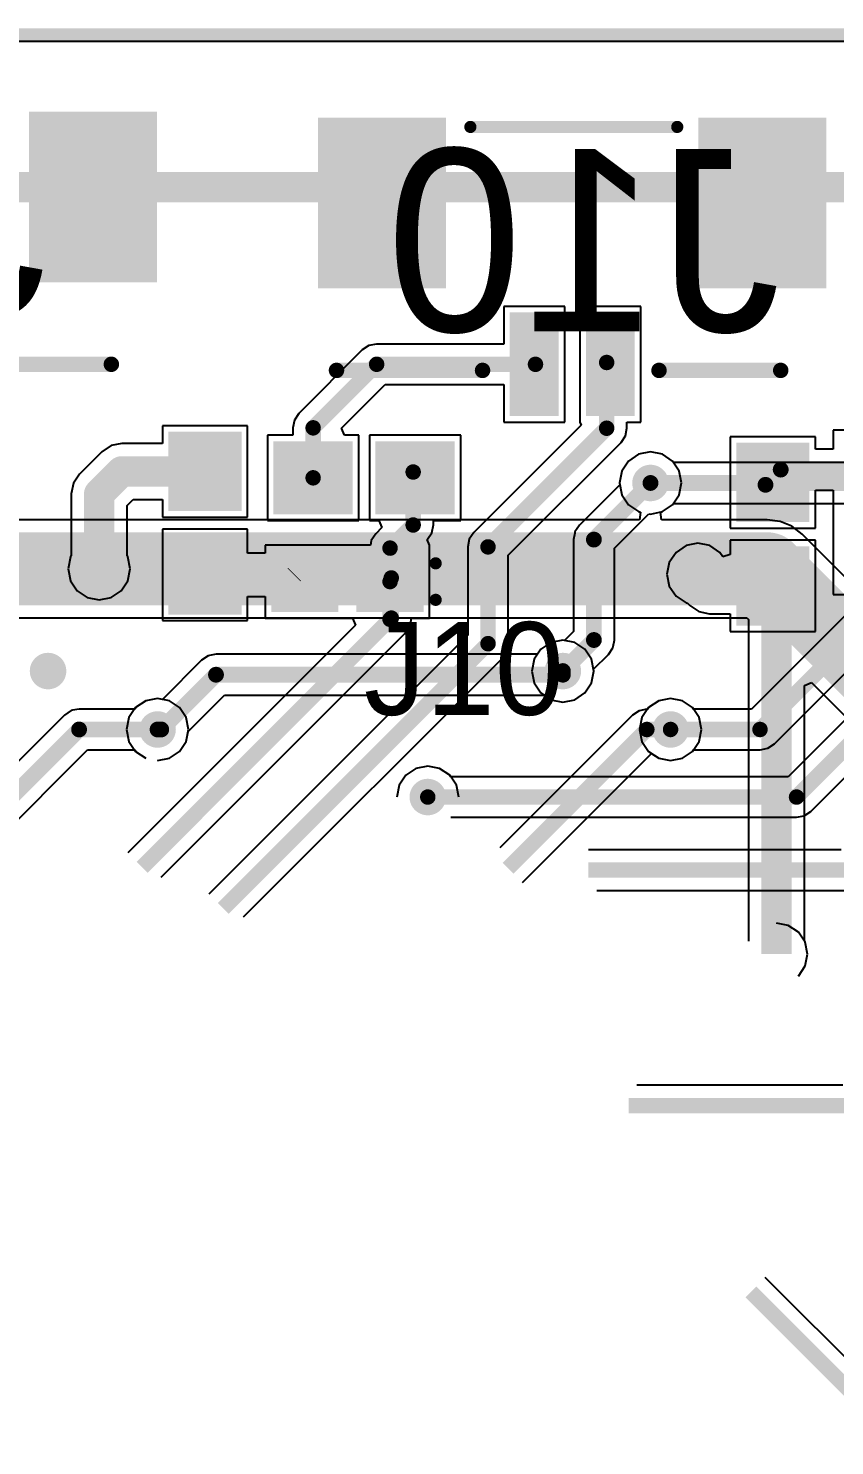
# Model space of a CAD drawing. Extents: x 65.4 to 145.6, y 116.1 to 196.3.
# Drawn here: x 113.69 to 126.94, y 173 to 196.29 of the extents above; entities that cross this region are included whole.
import ezdxf

# ---------------------------------------------------------------- set-up
doc = ezdxf.new("R2010")
doc.units = 0
doc.header["$MEASUREMENT"] = 0
doc.layers.get('0').update_dxf_attribs({"linetype": 'CONTINUOUS'})
for name, color, linetype in [('BOTTOMLAYER', 5, 'CONTINUOUS'), ('BOTTOMOVERLAY', 54, 'CONTINUOUS'), ('MECHANICAL1', 6, 'CONTINUOUS'), ('MULTILAYER', 9, 'CONTINUOUS'), ('TOPLAYER', 1, 'CONTINUOUS'), ('TOPOVERLAY', 2, 'CONTINUOUS'), ('TOPPASTE', 8, 'CONTINUOUS'), ('TOPSOLDER', 216, 'CONTINUOUS'), ('VIAHOLELAYER', 16, 'CONTINUOUS')]:
    doc.layers.add(name, color=color, linetype=linetype)

# ---------------------------------------------------------------- blocks, each defined once
blk = doc.blocks.new('0603_RES_8')
at = {"layer": 'TOPLAYER'}
for points in [[(-1.18426484, 0.4953), (-2.28408484, 0.4953), (-1.18426484, -0.50546), (-2.28408484, -0.50546)], [(0.49213516, 0.4953), (-0.60768484, 0.4953), (0.49213516, -0.50546), (-0.60768484, -0.50546)]]:
    blk.add_solid(points, dxfattribs=at)
at = {"layer": 'TOPPASTE'}
for points in [[(-1.18426484, 0.4953), (-2.28408484, 0.4953), (-1.18426484, -0.50546), (-2.28408484, -0.50546)], [(0.49213516, 0.4953), (-0.60768484, 0.4953), (0.49213516, -0.50546), (-0.60768484, -0.50546)]]:
    blk.add_solid(points, dxfattribs=at)
at = {"layer": 'TOPSOLDER'}
for points in [[(-1.08266484, 0.5969), (-2.38568484, 0.5969), (-1.08266484, -0.6070599999999999), (-2.38568484, -0.6070599999999999)], [(0.5937351599999999, 0.5969), (-0.7092848399999999, 0.5969), (0.5937351599999999, -0.6070599999999999), (-0.7092848399999999, -0.6070599999999999)]]:
    blk.add_solid(points, dxfattribs=at)
blk = doc.blocks.new('J1_0603_28')
at = {"layer": 'TOPLAYER'}
for points in [[(-0.29999432, -0.50000154), (-0.29999432, 0.49999646), (-1.39999212, -0.50000154), (-1.39999212, 0.49999646)], [(1.39997688, -0.50000154), (1.39997688, 0.49999646), (0.29997908, -0.50000154), (0.29997908, 0.49999646)]]:
    blk.add_solid(points, dxfattribs=at)
at = {"layer": 'TOPPASTE'}
for points in [[(-0.29999432, -0.50000154), (-0.29999432, 0.49999646), (-1.39999212, -0.50000154), (-1.39999212, 0.49999646)], [(1.39997688, -0.50000154), (1.39997688, 0.49999646), (0.29997908, -0.50000154), (0.29997908, 0.49999646)]]:
    blk.add_solid(points, dxfattribs=at)
at = {"layer": 'TOPSOLDER'}
for points in [[(-0.19839432, -0.60160154), (-0.19839432, 0.60159646), (-1.50159212, -0.60160154), (-1.50159212, 0.60159646)], [(1.50157688, -0.60160154), (1.50157688, 0.60159646), (0.19837908, -0.60160154), (0.19837908, 0.60159646)]]:
    blk.add_solid(points, dxfattribs=at)
blk = doc.blocks.new('J1_0603_29')
at = {"layer": 'TOPLAYER'}
for points in [[(-0.29999432, -0.49999138), (-0.29999432, 0.50000662), (-1.39999212, -0.49999138), (-1.39999212, 0.50000662)], [(1.39997688, -0.49999138), (1.39997688, 0.50000662), (0.29997908, -0.49999138), (0.29997908, 0.50000662)]]:
    blk.add_solid(points, dxfattribs=at)
at = {"layer": 'TOPPASTE'}
for points in [[(-0.29999432, -0.49999138), (-0.29999432, 0.50000662), (-1.39999212, -0.49999138), (-1.39999212, 0.50000662)], [(1.39997688, -0.49999138), (1.39997688, 0.50000662), (0.29997908, -0.49999138), (0.29997908, 0.50000662)]]:
    blk.add_solid(points, dxfattribs=at)
at = {"layer": 'TOPSOLDER'}
for points in [[(-0.19839432, -0.60159138), (-0.19839432, 0.60160662), (-1.50159212, -0.60159138), (-1.50159212, 0.60160662)], [(1.50157688, -0.60159138), (1.50157688, 0.60160662), (0.19837908, -0.60159138), (0.19837908, 0.60160662)]]:
    blk.add_solid(points, dxfattribs=at)
blk = doc.blocks.new('L0603_45')
at = {"layer": 'TOPLAYER'}
for points in [[(-0.2500122, -0.40001698), (-0.2500122, 0.39998142), (-1.1500104, -0.40001698), (-1.1500104, 0.39998142)], [(1.149985, -0.40001698), (1.149985, 0.39998142), (0.2499868, -0.40001698), (0.2499868, 0.39998142)]]:
    blk.add_solid(points, dxfattribs=at)
at = {"layer": 'TOPOVERLAY', "const_width": 0.1999996}
blk.add_lwpolyline([(-1.4500225, 0.30000702), (-1.4500225, -0.29999178)], dxfattribs=at)
at = {"layer": 'TOPOVERLAY', "const_width": 0.0999998}
for points in [[(-1.5000224, 0.30000702, 1), (-1.4000226, 0.30000702, 1)], [(-1.5000224, -0.29999178, 1), (-1.4000226, -0.29999178, 1)]]:
    blk.add_lwpolyline(points, format="xyb", close=True, dxfattribs=at)
at = {"layer": 'TOPPASTE'}
for points in [[(-0.2500122, -0.40001698), (-0.2500122, 0.39998142), (-1.1500104, -0.40001698), (-1.1500104, 0.39998142)], [(1.149985, -0.40001698), (1.149985, 0.39998142), (0.2499868, -0.40001698), (0.2499868, 0.39998142)]]:
    blk.add_solid(points, dxfattribs=at)
at = {"layer": 'TOPSOLDER'}
for points in [[(-0.1484122, -0.50161698), (-0.1484122, 0.50158142), (-1.2516104, -0.50161698), (-1.2516104, 0.50158142)], [(1.251585, -0.50161698), (1.251585, 0.50158142), (0.1483868, -0.50161698), (0.1483868, 0.50158142)]]:
    blk.add_solid(points, dxfattribs=at)
blk = doc.blocks.new('SMT2PIN_75')
at = {"layer": 'TOPLAYER'}
for points in [[(-0.31998158, -0.8300008799999999), (0.28001722, -0.8300008799999999), (-0.31998158, 0.66999612), (0.28001722, 0.66999612)], [(0.9300032199999999, -0.8300008799999999), (1.53000202, -0.8300008799999999), (0.9300032199999999, 0.66999612), (1.53000202, 0.66999612)], [(-3.47000068, -4.02998432), (-1.57000448, -4.02998432), (-3.47000068, -1.42998444), (-1.57000448, -1.42998444)], [(2.78002492, -4.02998432), (4.68002112, -4.02998432), (2.78002492, -1.42998444), (4.68002112, -1.42998444)]]:
    blk.add_solid(points, dxfattribs=at)
at = {"layer": 'TOPOVERLAY'}
for points, const_width in [([(-0.81998058, 0.02002282), (-2.81997658, 0.02002282)], 0.254), ([(4.47998342, 0.02002282), (2.07998822, 0.02002282)], 0.254), ([(2.27998782, -3.98001998), (-1.12000538, -3.98001998)], 0.1999996)]:
    blk.add_lwpolyline(points, dxfattribs=dict(at, const_width=const_width))
for points, const_width in [([(-2.88347658, 0.02002282, 1), (-2.75647658, 0.02002282, 1)], 0.127), ([(-0.88348058, 0.02002282, 1), (-0.75648058, 0.02002282, 1)], 0.127), ([(2.01648822, 0.02002282, 1), (2.14348822, 0.02002282, 1)], 0.127), ([(4.41648342, 0.02002282, 1), (4.543483419999999, 0.02002282, 1)], 0.127), ([(-1.17000528, -3.98001998, 1), (-1.07000548, -3.98001998, 1)], 0.0999998), ([(2.22998792, -3.98001998, 1), (2.32998772, -3.98001998, 1)], 0.0999998)]:
    blk.add_lwpolyline(points, format="xyb", close=True, dxfattribs=dict(at, const_width=const_width))
at = {"layer": 'TOPPASTE'}
for points in [[(-0.31998158, -0.8300008799999999), (0.28001722, -0.8300008799999999), (-0.31998158, 0.66999612), (0.28001722, 0.66999612)], [(0.9300032199999999, -0.8300008799999999), (1.53000202, -0.8300008799999999), (0.9300032199999999, 0.66999612), (1.53000202, 0.66999612)], [(-3.47000068, -4.02998432), (-1.57000448, -4.02998432), (-3.47000068, -1.42998444), (-1.57000448, -1.42998444)], [(2.78002492, -4.02998432), (4.68002112, -4.02998432), (2.78002492, -1.42998444), (4.68002112, -1.42998444)]]:
    blk.add_solid(points, dxfattribs=at)
at = {"layer": 'TOPSOLDER'}
for points in [[(-0.42158158, -0.93160088), (0.38161722, -0.93160088), (-0.42158158, 0.77159612), (0.38161722, 0.77159612)], [(0.82840322, -0.93160088), (1.63160202, -0.93160088), (0.82840322, 0.77159612), (1.63160202, 0.77159612)], [(-3.57160068, -4.13158432), (-1.46840448, -4.13158432), (-3.57160068, -1.32838444), (-1.46840448, -1.32838444)], [(2.67842492, -4.13158432), (4.78162112, -4.13158432), (2.67842492, -1.32838444), (4.78162112, -1.32838444)]]:
    blk.add_solid(points, dxfattribs=at)
blk = doc.blocks.new('SMT2PIN_76')
at = {"layer": 'TOPLAYER'}
for points in [[(-0.31998158, -0.8300008799999999), (0.28001722, -0.8300008799999999), (-0.31998158, 0.66999612), (0.28001722, 0.66999612)], [(0.9300032199999999, -0.8300008799999999), (1.53000202, -0.8300008799999999), (0.9300032199999999, 0.66999612), (1.53000202, 0.66999612)], [(-3.47000068, -4.02998432), (-1.57000448, -4.02998432), (-3.47000068, -1.42998444), (-1.57000448, -1.42998444)], [(2.78002492, -4.02998432), (4.68002112, -4.02998432), (2.78002492, -1.42998444), (4.68002112, -1.42998444)]]:
    blk.add_solid(points, dxfattribs=at)
at = {"layer": 'TOPOVERLAY'}
for points, const_width in [([(-0.81998058, 0.02002282), (-2.81997658, 0.02002282)], 0.254), ([(4.47998342, 0.02002282), (2.07998822, 0.02002282)], 0.254), ([(2.27998782, -3.98001998), (-1.12000538, -3.98001998)], 0.1999996)]:
    blk.add_lwpolyline(points, dxfattribs=dict(at, const_width=const_width))
for points, const_width in [([(-2.88347658, 0.02002282, 1), (-2.75647658, 0.02002282, 1)], 0.127), ([(-0.88348058, 0.02002282, 1), (-0.75648058, 0.02002282, 1)], 0.127), ([(2.01648822, 0.02002282, 1), (2.14348822, 0.02002282, 1)], 0.127), ([(4.41648342, 0.02002282, 1), (4.543483419999999, 0.02002282, 1)], 0.127), ([(-1.17000528, -3.98001998, 1), (-1.07000548, -3.98001998, 1)], 0.0999998), ([(2.22998792, -3.98001998, 1), (2.32998772, -3.98001998, 1)], 0.0999998)]:
    blk.add_lwpolyline(points, format="xyb", close=True, dxfattribs=dict(at, const_width=const_width))
at = {"layer": 'TOPPASTE'}
for points in [[(-0.31998158, -0.8300008799999999), (0.28001722, -0.8300008799999999), (-0.31998158, 0.66999612), (0.28001722, 0.66999612)], [(0.9300032199999999, -0.8300008799999999), (1.53000202, -0.8300008799999999), (0.9300032199999999, 0.66999612), (1.53000202, 0.66999612)], [(-3.47000068, -4.02998432), (-1.57000448, -4.02998432), (-3.47000068, -1.42998444), (-1.57000448, -1.42998444)], [(2.78002492, -4.02998432), (4.68002112, -4.02998432), (2.78002492, -1.42998444), (4.68002112, -1.42998444)]]:
    blk.add_solid(points, dxfattribs=at)
at = {"layer": 'TOPSOLDER'}
for points in [[(-0.42158158, -0.93160088), (0.38161722, -0.93160088), (-0.42158158, 0.77159612), (0.38161722, 0.77159612)], [(0.82840322, -0.93160088), (1.63160202, -0.93160088), (0.82840322, 0.77159612), (1.63160202, 0.77159612)], [(-3.57160068, -4.13158432), (-1.46840448, -4.13158432), (-3.57160068, -1.32838444), (-1.46840448, -1.32838444)], [(2.67842492, -4.13158432), (4.78162112, -4.13158432), (2.67842492, -1.32838444), (4.78162112, -1.32838444)]]:
    blk.add_solid(points, dxfattribs=at)

msp = doc.modelspace()

# ---------------------------------------------------------------- linework, layer by layer
at = {"layer": 'BOTTOMLAYER'}
for p, q in [((65.68199969999999, 196.07600104), (145.42200024, 196.07600104)), ((123.91200008, 189.3257961), (123.7169103, 189.28698998)), ((124.10708986, 189.28698998), (123.91200008, 189.3257961)), ((123.55152074, 189.17647966), (123.44101042, 189.0110901)), ((123.7169103, 189.28698998), (123.55152074, 189.17647966)), ((124.27247942, 189.17647966), (124.10708986, 189.28698998)), ((124.28852714, 189.15246396), (124.27247942, 189.17647966)), ((135.91198624, 189.15246396), (124.28852714, 189.15246396)), ((123.44101042, 189.0110901), (123.4022043, 188.81600032)), ((123.4022043, 188.81600032), (123.44101042, 188.62091054)), ((123.44101042, 188.62091054), (123.55152074, 188.45552098)), ((123.55152074, 188.45552098), (123.7169103, 188.34501066)), ((124.10708986, 188.34501066), (124.27247942, 188.45552098)), ((124.27247942, 188.45552098), (124.28852714, 188.47953668)), ((124.28852714, 188.47953668), (135.77262914, 188.47953668)), ((123.73321456, 188.21290272), (87.46540546, 188.21290272)), ((123.7169103, 188.34501066), (123.7456631, 188.33929058)), ((123.7456631, 188.33929058), (123.73321456, 188.21290272)), ((124.07833706, 188.33929058), (124.10708986, 188.34501066)), ((124.0907856, 188.21290272), (124.07833706, 188.33929058)), ((125.83200132, 188.21290272), (124.0907856, 188.21290272)), ((126.04084266, 188.18540722), (125.83200132, 188.21290272)), ((126.23545238, 188.10479778), (126.04084266, 188.18540722)), ((126.4025666, 187.97656588), (126.23545238, 188.10479778)), ((126.62755726, 187.75157522), (126.4025666, 187.97656588)), ((126.62756742, 187.7515676), (126.62755726, 187.75157522)), ((128.11623094, 186.26290408), (126.62756742, 187.7515676)), ((77.29622844, 186.59909848), (125.49777542, 186.59909848)), ((125.49777542, 186.59909848), (125.52318558, 186.57368832)), ((125.52318558, 186.57368832), (125.52318558, 181.28930976)), ((122.11152108, 186.08648076), (122.05538454, 186.00246518)), ((122.27691064, 186.19699108), (122.11152108, 186.08648076)), ((122.47200042, 186.2357972), (122.27691064, 186.19699108)), ((122.6670902, 186.19699108), (122.47200042, 186.2357972)), ((122.83247976, 186.08648076), (122.6670902, 186.19699108)), ((122.94299008, 185.9210912), (122.83247976, 186.08648076)), ((116.53407732, 185.90391064), (115.89037274, 185.2602086)), ((116.5340824, 185.90391826), (116.53407732, 185.90391064)), ((116.6432389, 185.97685436), (116.5340824, 185.90391826)), ((116.66460284, 185.98110378), (116.6432389, 185.97685436)), ((116.77199912, 186.00246772), (116.66460284, 185.98110378)), ((116.77201182, 186.00246518), (116.77199912, 186.00246772)), ((122.05538454, 186.00246518), (116.77201182, 186.00246518)), ((122.9817962, 185.72600142), (122.94299008, 185.9210912)), ((122.94299008, 185.53091164), (122.9817962, 185.72600142)), ((122.6670902, 185.25501176), (122.83247976, 185.36552208)), ((122.83247976, 185.36552208), (122.94299008, 185.53091164)), ((126.44081646, 185.49012178), (126.55814922, 185.53872214)), ((126.44081646, 181.28930976), (126.44081646, 185.49012178)), ((126.55814922, 185.53872214), (127.21143214, 184.88543922)), ((115.61691126, 185.23699046), (115.4515217, 185.12648014)), ((115.81200104, 185.27579658), (115.61691126, 185.23699046)), ((115.89037274, 185.2602086), (115.81200104, 185.27579658)), ((116.31533252, 184.7335015), (116.91136638, 185.3295379)), ((116.91136638, 185.3295379), (122.16537416, 185.3295379)), ((122.16537416, 185.3295379), (122.27691064, 185.25501176)), ((122.27691064, 185.25501176), (122.47200042, 185.21620564)), ((122.47200042, 185.21620564), (122.6670902, 185.25501176)), ((124.04690964, 185.23699046), (123.88152008, 185.12648014)), ((124.24199942, 185.27579658), (124.04690964, 185.23699046)), ((124.4370892, 185.23699046), (124.24199942, 185.27579658)), ((124.60247876, 185.12648014), (124.4370892, 185.23699046)), ((115.34101138, 184.96109058), (115.30220526, 184.7660008)), ((115.4515217, 185.12648014), (115.34101138, 184.96109058)), ((123.61624756, 185.00175344), (121.43389988, 182.81940576)), ((123.72441092, 185.0740266), (123.61624756, 185.00175344)), ((123.8520002, 185.09940628), (123.72441092, 185.0740266)), ((123.8634302, 185.09940628), (123.8520002, 185.09940628)), ((123.88152008, 185.12648014), (123.8634302, 185.09940628)), ((124.71298908, 184.96109058), (124.60247876, 185.12648014)), ((124.7517952, 184.7660008), (124.71298908, 184.96109058)), ((115.30220526, 184.7660008), (115.34101138, 184.57091102)), ((116.2829907, 184.57091102), (116.31533252, 184.7335015)), ((124.71298908, 184.57091102), (124.7517952, 184.7660008)), ((115.34101138, 184.57091102), (115.4515217, 184.40552146)), ((116.17248038, 184.40552146), (116.2829907, 184.57091102)), ((124.60247876, 184.40552146), (124.71298908, 184.57091102)), ((115.4515217, 184.40552146), (115.61691126, 184.29501114)), ((115.81200104, 184.25620502), (116.00709082, 184.29501114)), ((116.00709082, 184.29501114), (116.17248038, 184.40552146)), ((121.80775232, 182.25024764), (123.93037952, 184.37287484)), ((123.93037952, 184.37287484), (124.04690964, 184.29501114)), ((124.04690964, 184.29501114), (124.24199942, 184.25620502)), ((124.24199942, 184.25620502), (124.4370892, 184.29501114)), ((124.4370892, 184.29501114), (124.60247876, 184.40552146)), ((119.89152044, 184.01647982), (119.78101012, 183.85109026)), ((120.05691, 184.12699014), (119.89152044, 184.01647982)), ((120.25199978, 184.16579626), (120.05691, 184.12699014)), ((120.44708956, 184.12699014), (120.25199978, 184.16579626)), ((120.61247912, 184.01647982), (120.44708956, 184.12699014)), ((120.72298944, 183.85109026), (120.61247912, 184.01647982)), ((119.78101012, 183.85109026), (119.742204, 183.65600048)), ((120.76179556, 183.65600048), (120.72298944, 183.85109026)), ((126.45299068, 181.27109034), (126.44081646, 181.28930976)), ((126.4917968, 181.07600056), (126.45299068, 181.27109034)), ((126.45299068, 180.88091078), (126.4917968, 181.07600056)), ((126.34248036, 180.71552122), (126.45299068, 180.88091078)), ((127.0734314, 178.91940594), (123.69010314, 178.91940594)), ((128.1000994, 173.4594067), (125.79775196, 175.76175414))]:
    msp.add_line(p, q, dxfattribs=at)
for points, const_width in [([(114.88200036, 193.46600118, 1), (115.18199976, 193.46600118, 1)], 0.2999994), ([(119.20199934, 193.31600148, 1), (119.50199874, 193.31600148, 1)], 0.2999994), ([(125.59199926, 193.13600184, 1), (125.89199866, 193.13600184, 1)], 0.2999994), ([(123.76200038, 188.81600032, 1), (124.06199978, 188.81600032, 1)], 0.2999994), ([(123.84700148, 188.81600032, 1), (123.97699868, 188.81600032, 1)], 0.12999974), ([(114.55200102, 187.4060006, 1), (115.15199982, 187.4060006, 1)], 0.5999987999999999), ([(114.55200102, 187.4060006, 1), (115.15199982, 187.4060006, 1)], 0.5999987999999999), ([(125.53200192, 187.4060006, 1), (126.13200072, 187.4060006, 1)], 0.5999987999999999), ([(125.53200192, 187.4060006, 1), (126.13200072, 187.4060006, 1)], 0.5999987999999999), ([(114.70200072, 187.4060006, 1), (115.00200012, 187.4060006, 1)], 0.2999994), ([(125.7570002, 187.18100232, 1), (126.356999, 187.18100232, 1)], 0.5999987999999999), ([(125.7570002, 187.18100232, 1), (126.356999, 187.18100232, 1)], 0.5999987999999999), ([(125.75700274, 187.18100232, 1), (126.35700154, 187.18100232, 1)], 0.5999987999999999), ([(125.75700274, 187.18100232, 1), (126.35700154, 187.18100232, 1)], 0.5999987999999999), ([(124.54200136, 187.31600078, 1), (124.84200076, 187.31600078, 1)], 0.2999994), ([(125.9770023, 187.22600096, 1), (126.22699926, 187.22600096, 1)], 0.2499995), ([(125.85700254, 187.1060012, 1), (126.1069995, 187.1060012, 1)], 0.2499995), ([(125.85700254, 187.1060012, 1), (126.1069995, 187.1060012, 1)], 0.2499995), ([(113.86199986, 185.72600142, 1), (114.16199926, 185.72600142, 1)], 0.2999994), ([(122.32200072, 185.72600142, 1), (122.62200012, 185.72600142, 1)], 0.2999994), ([(122.40700182, 185.72600142, 1), (122.53699902, 185.72600142, 1)], 0.12999974), ([(116.70700052, 185.66600154, 1), (116.83699772, 185.66600154, 1)], 0.12999974), ([(116.70700052, 185.66600154, 1), (116.83699772, 185.66600154, 1)], 0.12999974), ([(122.37700188, 185.69600148, 1), (122.50699908, 185.69600148, 1)], 0.12999974), ([(122.40700182, 185.66600154, 1), (122.53699902, 185.66600154, 1)], 0.12999974), ([(115.66200134, 184.7660008, 1), (115.96200074, 184.7660008, 1)], 0.2999994), ([(124.09199972, 184.7660008, 1), (124.39199912, 184.7660008, 1)], 0.2999994), ([(115.74700244, 184.7660008, 1), (115.87699964, 184.7660008, 1)], 0.12999974), ([(115.80699978, 184.7660008, 1), (115.93699698, 184.7660008, 1)], 0.12999974), ([(115.80699978, 184.7660008, 1), (115.93699698, 184.7660008, 1)], 0.12999974), ([(123.7885002, 184.7660008, 1), (123.9155002, 184.7660008, 1)], 0.127), ([(123.7885002, 184.7660008, 1), (123.9155002, 184.7660008, 1)], 0.127), ([(124.17849942, 184.7660008, 1), (124.30549942, 184.7660008, 1)], 0.127), ([(120.10200008, 183.65600048, 1), (120.40199948, 183.65600048, 1)], 0.2999994), ([(120.18849978, 183.65600048, 1), (120.31549978, 183.65600048, 1)], 0.127)]:
    msp.add_lwpolyline(points, format="xyb", close=True, dxfattribs=dict(at, const_width=const_width))
for points, const_width in [([(123.91200008, 188.81600032), (135.91199894, 188.81600032)], 0.25999948), ([(87.13199997999999, 187.4060006), (114.85200042, 187.4060006)], 1.20000014), ([(114.85200042, 187.4060006), (125.83200132, 187.4060006)], 1.20000014), ([(125.83200132, 187.4060006), (126.0569996, 187.18100232)], 1.20000014), ([(126.0569996, 187.18100232), (126.05700214, 187.18100232)], 1.20000014), ([(126.05700214, 187.18100232), (127.78199996, 185.45600196)], 1.20000014), ([(125.98200102, 187.1060012), (126.10200078, 187.22600096)], 0.499999), ([(125.98200102, 181.07600056), (125.98200102, 187.1060012)], 0.499999), ([(122.44200048, 185.69600148), (122.47200042, 185.72600142)], 0.25999948), ([(115.87199838, 184.7660008), (116.77199912, 185.66600154)], 0.25999948), ([(116.77199912, 185.66600154), (122.47200042, 185.66600154)], 0.25999948), ([(115.81200104, 184.7660008), (115.87199838, 184.7660008)], 0.25999948), ([(121.57199968, 182.48600028), (123.8520002, 184.7660008)], 0.254), ([(123.8520002, 184.7660008), (124.24199942, 184.7660008)], 0.254), ([(123.5520008, 178.58600046), (127.45200062, 178.58600046)], 0.254), ([(125.56199932, 175.5260015), (127.9619996, 173.12600122)], 0.254)]:
    msp.add_lwpolyline(points, dxfattribs=dict(at, const_width=const_width))
at = {"layer": 'MECHANICAL1', "const_width": 0.1999996}
msp.add_lwpolyline([(65.532, 196.1859932), (145.5319924, 196.1859932)], dxfattribs=at)
at = {"layer": 'MULTILAYER', "const_width": 0.2999994}
for points in [[(114.88200036, 193.46600118, 1), (115.18199976, 193.46600118, 1)], [(119.20199934, 193.31600148, 1), (119.50199874, 193.31600148, 1)], [(125.59199926, 193.13600184, 1), (125.89199866, 193.13600184, 1)], [(123.76200038, 188.81600032, 1), (124.06199978, 188.81600032, 1)], [(114.70200072, 187.4060006, 1), (115.00200012, 187.4060006, 1)], [(124.54200136, 187.31600078, 1), (124.84200076, 187.31600078, 1)], [(113.86199986, 185.72600142, 1), (114.16199926, 185.72600142, 1)], [(122.32200072, 185.72600142, 1), (122.62200012, 185.72600142, 1)], [(115.66200134, 184.7660008, 1), (115.96200074, 184.7660008, 1)], [(124.09199972, 184.7660008, 1), (124.39199912, 184.7660008, 1)], [(120.10200008, 183.65600048, 1), (120.40199948, 183.65600048, 1)]]:
    msp.add_lwpolyline(points, format="xyb", close=True, dxfattribs=at)
at = {"layer": 'TOPLAYER'}
for p, q in [((65.68199969999999, 196.07600104), (145.42200024, 196.07600104)), ((122.50199528, 191.71600214), (121.50199728, 191.71600214)), ((121.50199728, 191.71600214), (121.50199728, 191.09940698)), ((122.50199528, 189.81600594), (122.50199528, 191.71600214)), ((123.75198008, 191.71600214), (122.75198208, 191.71600214)), ((122.75198208, 191.71600214), (122.75198208, 189.81601102)), ((123.75198008, 189.81600594), (123.75198008, 191.71600214)), ((119.17624882, 191.00175414), (118.1320726, 189.95757792)), ((119.28441218, 191.0740273), (119.17624882, 191.00175414)), ((119.41200146, 191.09940698), (119.28441218, 191.0740273)), ((121.50199728, 191.09940698), (119.41200146, 191.09940698)), ((118.83613774, 189.7186325), (119.55010126, 190.43259602)), ((119.55010126, 190.43259602), (121.50199728, 190.43259602)), ((121.50199728, 190.43259602), (121.50199728, 189.81600594)), ((118.05979944, 189.84941456), (118.03441976, 189.72182528)), ((118.1320726, 189.95757792), (118.05979944, 189.84941456)), ((121.50199728, 189.81600594), (122.50199528, 189.81600594)), ((122.75198208, 189.81601102), (122.751977, 189.81600594)), ((122.751977, 189.81600594), (122.75197954, 189.81600594)), ((122.75197954, 189.81600594), (122.77204808, 189.76755798)), ((123.52540446, 189.71600106), (123.52540446, 189.81600594)), ((123.52540446, 189.81600594), (123.75198008, 189.81600594)), ((117.29199046, 189.75597812), (115.89199326, 189.75597812)), ((115.89199326, 189.75597812), (115.89199326, 189.46479506)), ((117.29199046, 188.25598112), (117.29199046, 189.75597812)), ((118.03441976, 189.60129974), (117.61791564, 189.60129974)), ((117.61791564, 189.60129974), (117.61791564, 188.20054054)), ((118.03441976, 189.72182528), (118.03441976, 189.60129974)), ((118.88474064, 189.60129974), (118.83613774, 189.7186325)), ((119.11773484, 189.60129974), (118.88474064, 189.60129974)), ((119.11773484, 188.20054054), (119.11773484, 189.60129974)), ((120.79413484, 189.60129974), (119.29431564, 189.60129974)), ((119.29431564, 189.60129974), (119.29431564, 188.20054054)), ((120.79413484, 188.20054054), (120.79413484, 189.60129974)), ((122.77204808, 189.76755798), (121.0062477, 188.00175506)), ((123.42775162, 189.48024588), (123.50002478, 189.58841178)), ((123.50002478, 189.58841178), (123.52540446, 189.71600106)), ((126.6219972, 189.57599372), (125.222, 189.57599372)), ((125.222, 189.57599372), (125.222, 188.07599672)), ((126.6219972, 189.37247114), (126.6219972, 189.57599372)), ((128.11198152, 189.6860062), (126.91198392, 189.6860062)), ((126.91198392, 189.6860062), (126.91198392, 189.37247114)), ((114.8975477, 189.33041128), (114.52756876, 188.96043234)), ((115.04639678, 189.42987006), (114.8975477, 189.33041128)), ((115.22197936, 189.46479506), (115.04639678, 189.42987006)), ((115.89199326, 189.46479506), (115.22197936, 189.46479506)), ((121.57540582, 187.62790262), (123.42775162, 189.48024588)), ((123.91200008, 189.3257961), (123.7169103, 189.28698998)), ((124.10708986, 189.28698998), (123.91200008, 189.3257961)), ((126.91198392, 189.37247114), (126.6219972, 189.37247114)), ((123.55152074, 189.17647966), (123.44101042, 189.0110901)), ((123.7169103, 189.28698998), (123.55152074, 189.17647966)), ((124.27247942, 189.17647966), (124.10708986, 189.28698998)), ((124.38298974, 189.0110901), (124.27247942, 189.17647966)), ((114.52756876, 188.96043234), (114.42810998, 188.81158326)), ((123.44101042, 189.0110901), (123.4022043, 188.81600032)), ((124.42179586, 188.81600032), (124.38298974, 189.0110901)), ((114.42810998, 188.81158326), (114.39318498, 188.63600068)), ((114.39318498, 188.63600068), (114.39318498, 187.6193098)), ((123.40783802, 188.7876717), (122.74408268, 188.12391636)), ((123.4022043, 188.81600032), (123.40783802, 188.7876717)), ((124.38298974, 188.62091054), (124.42179586, 188.81600032)), ((126.6219972, 188.07599672), (126.6219972, 188.69954386)), ((126.6219972, 188.69954386), (126.91198392, 188.69954386)), ((126.91198392, 188.69954386), (126.91198392, 188.38601134)), ((115.31081586, 188.4459528), (115.41202724, 188.54716418)), ((115.31081586, 187.6193098), (115.31081586, 188.4459528)), ((115.41202724, 188.54716418), (115.89199326, 188.54716418)), ((115.89199326, 188.54716418), (115.89199326, 188.25598112)), ((124.10708986, 188.34501066), (124.27247942, 188.45552098)), ((124.27247942, 188.45552098), (124.38298974, 188.62091054)), ((115.89199326, 188.25598112), (117.29199046, 188.25598112)), ((117.61791564, 188.20054054), (119.11773484, 188.20054054)), ((119.29431564, 188.20054054), (119.44909816, 188.20054054)), ((119.44909816, 188.20054054), (119.49770106, 188.08320778)), ((120.34540574, 188.1260017), (120.34540574, 188.20054054)), ((120.34540574, 188.20054054), (120.79413484, 188.20054054)), ((123.31846304, 187.74662984), (123.88367146, 188.31183826)), ((123.88367146, 188.31183826), (123.91200008, 188.30620454)), ((123.91200008, 188.30620454), (124.10708986, 188.34501066)), ((126.91198138, 188.38601388), (126.91197884, 188.28600392)), ((126.91197884, 188.28600392), (126.91198392, 188.28600392)), ((126.91198392, 188.38601134), (126.91198138, 188.38601388)), ((126.91198392, 188.28600392), (126.91198392, 186.9860116)), ((117.29199046, 188.05600692), (115.89199326, 188.05600692)), ((115.89199326, 188.05600692), (115.89199326, 186.55600992)), ((117.29199046, 187.66286572), (117.29199046, 188.05600692)), ((119.39625854, 187.98176526), (119.32398538, 187.8736019)), ((119.49770106, 188.08320778), (119.39625854, 187.98176526)), ((120.2477529, 187.89024906), (120.32002606, 187.99841242)), ((120.32002606, 187.99841242), (120.34540574, 188.1260017)), ((121.0062477, 188.00175506), (120.93397454, 187.8935917)), ((122.66689716, 187.99339592), (122.64553322, 187.88599964)), ((122.67114658, 188.01475986), (122.66689716, 187.99339592)), ((122.74408268, 188.12391636), (122.67114658, 188.01475986)), ((125.222, 188.07599672), (126.6219972, 188.07599672)), ((118.8820076, 187.7960176), (117.58201528, 187.7960176)), ((117.58201528, 187.7960176), (117.58201528, 187.66286572)), ((118.98201756, 187.79602268), (118.8820076, 187.79602268)), ((118.8820076, 187.79602268), (118.8820076, 187.7960176)), ((118.98201502, 187.7960176), (118.98201756, 187.79602268)), ((119.30855234, 187.7960176), (118.98201502, 187.7960176)), ((118.98201502, 187.7960176), (118.98201502, 187.7960176)), ((118.98201502, 187.7960176), (118.98201502, 187.7960176)), ((119.32398538, 187.8736019), (119.30855234, 187.7960176)), ((120.24437724, 187.8868734), (120.2477529, 187.89024906)), ((120.28201242, 187.7960176), (120.24437724, 187.8868734)), ((120.28200988, 187.79601252), (120.28201496, 187.7960176)), ((120.28200988, 186.59602), (120.28200988, 187.79601252)), ((120.28201496, 187.7960176), (120.28201242, 187.7960176)), ((120.93397454, 187.8935917), (120.90859486, 187.76600242)), ((120.90859486, 187.76600242), (120.90859486, 186.31410286)), ((122.64553322, 187.88599964), (122.64553576, 187.88598694)), ((122.64553576, 187.88598694), (122.64553576, 186.37536766)), ((123.31846304, 186.2360131), (123.31846304, 187.74662984)), ((124.49691128, 187.78699044), (124.33152172, 187.67648012)), ((124.69200106, 187.82579656), (124.49691128, 187.78699044)), ((124.88709084, 187.78699044), (124.69200106, 187.82579656)), ((125.0524804, 187.67648012), (124.88709084, 187.78699044)), ((126.6219972, 187.87602252), (125.222, 187.87602252)), ((125.222, 187.87602252), (125.222, 187.64152718)), ((126.6219972, 186.37602552), (126.6219972, 187.87602252)), ((114.38101076, 187.60109038), (114.34220464, 187.4060006)), ((114.39318498, 187.6193098), (114.38101076, 187.60109038)), ((115.32299008, 187.60109038), (115.31081586, 187.6193098)), ((115.3617962, 187.4060006), (115.32299008, 187.60109038)), ((117.58201528, 187.66286572), (117.29199046, 187.66286572)), ((121.57540582, 186.17600306), (121.57540582, 187.62790262)), ((124.2210114, 187.51109056), (124.18220528, 187.31600078)), ((124.33152172, 187.67648012), (124.2210114, 187.51109056)), ((125.10046862, 187.60466162), (125.0524804, 187.67648012)), ((125.222, 187.64152718), (125.10046862, 187.60466162)), ((114.34220464, 187.4060006), (114.38101076, 187.21091082)), ((115.32299008, 187.21091082), (115.3617962, 187.4060006)), ((124.18220528, 187.31600078), (124.2210114, 187.120911)), ((114.38101076, 187.21091082), (114.49152108, 187.04552126)), ((114.49152108, 187.04552126), (114.65691064, 186.93501094)), ((115.0470902, 186.93501094), (115.21247976, 187.04552126)), ((115.21247976, 187.04552126), (115.32299008, 187.21091082)), ((124.2210114, 187.120911), (124.33152172, 186.95552144)), ((114.65691064, 186.93501094), (114.85200042, 186.89620482)), ((114.85200042, 186.89620482), (115.0470902, 186.93501094)), ((117.29199046, 186.55600992), (117.29199046, 186.94915112)), ((117.29199046, 186.94915112), (117.58201528, 186.94915112)), ((117.58201528, 186.94915112), (117.58201528, 186.59602)), ((124.33152172, 186.95552144), (124.49691128, 186.84501112)), ((124.49691128, 186.84501112), (124.51840222, 186.8407363)), ((124.51840222, 186.8407363), (124.55754616, 186.80159236)), ((124.55754616, 186.80159236), (124.70639524, 186.70213358)), ((126.91198392, 186.9860116), (127.17857724, 186.9860116)), ((115.89199326, 186.55600992), (117.29199046, 186.55600992)), ((117.58201528, 186.59602), (118.88201014, 186.59602)), ((118.88201014, 186.59601746), (118.8820076, 186.59601746)), ((118.8820076, 186.59601746), (118.88201268, 186.59601492)), ((118.88201014, 186.59602), (118.88201014, 186.59601746)), ((118.88201268, 186.59601492), (118.98201756, 186.59601492)), ((118.98201756, 186.59601492), (118.98201756, 186.59602)), ((118.98201756, 186.59602), (119.01457782, 186.59602)), ((119.01457782, 186.59602), (119.06318072, 186.47868724)), ((119.96002678, 186.46841294), (119.98540646, 186.59600222)), ((119.98540646, 186.59600222), (119.98540646, 186.59602)), ((119.98540646, 186.59602), (120.28200988, 186.59602)), ((124.70639524, 186.70213358), (124.88197782, 186.66720858)), ((124.88197782, 186.66720858), (125.222, 186.66720858)), ((125.222, 186.66720858), (125.222, 186.37602552)), ((127.17857724, 186.70408684), (125.57389922, 185.09940628)), ((119.06318072, 186.47868724), (115.3212451, 182.73675162)), ((115.86816298, 182.34065894), (119.86776382, 186.34025978)), ((120.90859486, 186.31410286), (116.65624624, 182.06175424)), ((119.86776382, 186.34025978), (119.88775362, 186.36024958)), ((119.88775362, 186.36024958), (119.96002678, 186.46841294)), ((122.64553576, 186.37536766), (122.50032904, 186.23016348)), ((125.222, 186.37602552), (126.6219972, 186.37602552)), ((125.94775166, 184.53024816), (127.7477379, 186.33023186)), ((121.55002614, 186.04841378), (121.57540582, 186.17600306)), ((122.11152108, 186.08648076), (122.00101076, 185.9210912)), ((122.27691064, 186.19699108), (122.11152108, 186.08648076)), ((122.47200042, 186.2357972), (122.27691064, 186.19699108)), ((122.50032904, 186.23016348), (122.47200042, 186.2357972)), ((123.21991612, 185.99808368), (123.29285222, 186.10724018)), ((123.29285222, 186.10724018), (123.29710164, 186.12860412)), ((123.29710164, 186.12860412), (123.31846558, 186.2360004)), ((123.31846558, 186.2360004), (123.31846304, 186.2360131)), ((117.22540436, 181.6879018), (121.47775298, 185.94025042)), ((121.47775298, 185.94025042), (121.55002614, 186.04841378)), ((121.47775298, 185.94025042), (121.47775552, 185.94024788)), ((121.47775552, 185.94024788), (121.47775298, 185.94025042)), ((122.00101076, 185.9210912), (121.96220464, 185.72600142)), ((122.97616248, 185.75433004), (123.2199085, 185.9980786)), ((123.2199085, 185.9980786), (123.21991612, 185.99808368)), ((121.96220464, 185.72600142), (122.00101076, 185.53091164)), ((122.94299008, 185.53091164), (122.9817962, 185.72600142)), ((122.9817962, 185.72600142), (122.97616248, 185.75433004)), ((127.96624648, 185.78175442), (126.17389802, 183.98940596)), ((122.00101076, 185.53091164), (122.11152108, 185.36552208)), ((122.11152108, 185.36552208), (122.27691064, 185.25501176)), ((122.6670902, 185.25501176), (122.83247976, 185.36552208)), ((122.83247976, 185.36552208), (122.94299008, 185.53091164)), ((115.61691126, 185.23699046), (115.4515217, 185.12648014)), ((115.81200104, 185.27579658), (115.61691126, 185.23699046)), ((116.00709082, 185.23699046), (115.81200104, 185.27579658)), ((116.17248038, 185.12648014), (116.00709082, 185.23699046)), ((122.27691064, 185.25501176), (122.47200042, 185.21620564)), ((122.47200042, 185.21620564), (122.6670902, 185.25501176)), ((124.04690964, 185.23699046), (123.88152008, 185.12648014)), ((124.24199942, 185.27579658), (124.04690964, 185.23699046)), ((124.4370892, 185.23699046), (124.24199942, 185.27579658)), ((124.60247876, 185.12648014), (124.4370892, 185.23699046)), ((126.54775046, 183.42024784), (128.34009892, 185.2125963)), ((114.28408436, 185.00391752), (111.73264928, 182.45248244)), ((114.39324086, 185.07685362), (114.28408436, 185.00391752)), ((114.4146048, 185.08110304), (114.39324086, 185.07685362)), ((114.52200108, 185.10246698), (114.4146048, 185.08110304)), ((114.52201378, 185.10246444), (114.52200108, 185.10246698)), ((115.43547398, 185.10246444), (114.52201378, 185.10246444)), ((115.4515217, 185.12648014), (115.43547398, 185.10246444)), ((116.2829907, 184.96109058), (116.17248038, 185.12648014)), ((116.32179682, 184.7660008), (116.2829907, 184.96109058)), ((123.77100976, 184.96109058), (123.73220364, 184.7660008)), ((123.88152008, 185.12648014), (123.77100976, 184.96109058)), ((124.62056864, 185.09940628), (124.60247876, 185.12648014)), ((125.57389922, 185.09940628), (124.62056864, 185.09940628)), ((116.2829907, 184.57091102), (116.32179682, 184.7660008)), ((123.73220364, 184.7660008), (123.77100976, 184.57091102)), ((116.17248038, 184.40552146), (116.2829907, 184.57091102)), ((123.77100976, 184.57091102), (123.88152008, 184.40552146)), ((125.71199902, 184.43259532), (125.8395883, 184.457975)), ((125.8395883, 184.457975), (125.94775166, 184.53024816)), ((112.1099358, 181.87810208), (114.66137088, 184.42953716)), ((114.66137088, 184.42953716), (115.43547398, 184.42953716)), ((115.43547398, 184.42953716), (115.4515217, 184.40552146)), ((115.4515217, 184.40552146), (115.61691126, 184.29501114)), ((115.81200104, 184.25620502), (116.00709082, 184.29501114)), ((116.00709082, 184.29501114), (116.17248038, 184.40552146)), ((123.88152008, 184.40552146), (124.04690964, 184.29501114)), ((124.04690964, 184.29501114), (124.24199942, 184.25620502)), ((124.24199942, 184.25620502), (124.4370892, 184.29501114)), ((124.4370892, 184.29501114), (124.60247876, 184.40552146)), ((124.60247876, 184.40552146), (124.62056864, 184.43259532)), ((124.62056864, 184.43259532), (125.71199902, 184.43259532)), ((119.89152044, 184.01647982), (119.78101012, 183.85109026)), ((120.05691, 184.12699014), (119.89152044, 184.01647982)), ((120.25199978, 184.16579626), (120.05691, 184.12699014)), ((120.44708956, 184.12699014), (120.25199978, 184.16579626)), ((120.61247912, 184.01647982), (120.44708956, 184.12699014)), ((120.630569, 183.98940596), (120.61247912, 184.01647982)), ((126.17389802, 183.98940596), (120.630569, 183.98940596)), ((119.78101012, 183.85109026), (119.742204, 183.65600048)), ((120.630569, 183.322595), (126.31199782, 183.322595)), ((126.31199782, 183.322595), (126.4395871, 183.34797468)), ((126.4395871, 183.34797468), (126.54775046, 183.42024784)), ((127.04389882, 182.78940582), (122.89199958, 182.78940582)), ((123.03009938, 182.12259486), (127.18199862, 182.12259486)), ((126.1770908, 181.54699022), (125.98200102, 181.58579634)), ((126.34248036, 181.4364799), (126.1770908, 181.54699022)), ((126.45299068, 181.27109034), (126.34248036, 181.4364799)), ((126.4917968, 181.07600056), (126.45299068, 181.27109034)), ((126.45299068, 180.88091078), (126.4917968, 181.07600056)), ((126.34248036, 180.71552122), (126.45299068, 180.88091078))]:
    msp.add_line(p, q, dxfattribs=at)
for points, const_width in [([(73.33199963999999, 193.67600076), (142.39200122, 193.67600076)], 0.499999), ([(118.36782524, 189.72182528), (119.41200146, 190.7660015)], 0.254), ([(119.41200146, 190.7660015), (122.02199878, 190.7660015)], 0.254), ([(123.19199898, 189.71600106), (123.19199898, 190.79600144)], 0.254), ([(118.36782524, 188.90092014), (118.36782524, 189.72182528)], 0.254), ([(121.24200034, 187.76600242), (123.19199898, 189.71600106)], 0.254), ([(114.85200042, 188.63600068), (115.22197936, 189.00597962)], 0.499999), ([(115.22197936, 189.00597962), (116.59199186, 189.00597962)], 0.499999), ([(120.01200026, 188.1260017), (120.01200026, 188.99599996)], 0.254), ([(125.80199884, 188.78600038), (126.05200596, 189.0360075)], 0.25999948), ([(126.05200596, 189.0360075), (127.51198272, 189.0360075)], 0.25999948), ([(114.85200042, 187.4060006), (114.85200042, 188.63600068)], 0.499999), ([(122.9819994, 187.88599964), (123.91200008, 188.81600032)], 0.25999948), ([(119.63201118, 187.74601262), (120.01200026, 188.1260017)], 0.254), ([(122.9819994, 186.2360004), (122.9819994, 187.88599964)], 0.25999948), ([(119.63201118, 187.1960188), (119.63201118, 187.74601262)], 0.254), ([(121.24200034, 186.17600306), (121.24200034, 187.76600242)], 0.254), ([(118.05200672, 187.30600842), (118.06199908, 187.31600078)], 0.2999994), ([(124.69200106, 187.31600078), (124.88197782, 187.12602402)], 0.499999), ([(116.59199186, 187.30600842), (118.05200672, 187.30600842)], 0.2999994), ([(119.63201118, 186.57601242), (119.63201118, 187.1960188)], 0.254), ([(119.65200098, 186.59600222), (119.65200098, 187.2560009)], 0.254), ([(124.88197782, 187.12602402), (125.9219986, 187.12602402)], 0.499999), ([(115.55699774, 182.50099898), (119.63201118, 186.57601242)], 0.254), ([(119.63201118, 186.57601242), (119.65200098, 186.59600222)], 0.254), ([(125.71199902, 184.7660008), (127.51198272, 186.5659845)], 0.254), ([(116.89199888, 181.8260016), (121.24200034, 186.17600306)], 0.254), ([(122.47200042, 185.72600142), (122.9819994, 186.2360004)], 0.25999948), ([(126.31199782, 183.65600048), (128.20199912, 185.54600178)], 0.254), ([(111.87201908, 182.1160188), (114.52200108, 184.7660008)], 0.25999948), ([(114.52200108, 184.7660008), (115.81200104, 184.7660008)], 0.25999948), ([(124.24199942, 184.7660008), (125.71199902, 184.7660008)], 0.254), ([(120.25199978, 183.65600048), (126.31199782, 183.65600048)], 0.254), ([(122.89199958, 182.45600034), (127.18199862, 182.45600034)], 0.254)]:
    msp.add_lwpolyline(points, dxfattribs=dict(at, const_width=const_width))
for points, const_width in [([(114.88200036, 193.46600118, 1), (115.18199976, 193.46600118, 1)], 0.2999994), ([(119.20199934, 193.31600148, 1), (119.50199874, 193.31600148, 1)], 0.2999994), ([(125.59199926, 193.13600184, 1), (125.89199866, 193.13600184, 1)], 0.2999994), ([(119.34850146, 190.7660015, 1), (119.47550146, 190.7660015, 1)], 0.127), ([(119.34850146, 190.7660015, 1), (119.47550146, 190.7660015, 1)], 0.127), ([(121.95849878, 190.7660015, 1), (122.08549878, 190.7660015, 1)], 0.127), ([(123.12849898, 190.79600144, 1), (123.25549898, 190.79600144, 1)], 0.127), ([(118.30432524, 189.72182528, 1), (118.43132524, 189.72182528, 1)], 0.127), ([(118.30432524, 189.72182528, 1), (118.43132524, 189.72182528, 1)], 0.127), ([(123.12849898, 189.71600106, 1), (123.25549898, 189.71600106, 1)], 0.127), ([(123.12849898, 189.71600106, 1), (123.25549898, 189.71600106, 1)], 0.127), ([(115.09698088, 189.00597962, 1), (115.34697784, 189.00597962, 1)], 0.2499995), ([(115.09698088, 189.00597962, 1), (115.34697784, 189.00597962, 1)], 0.2499995), ([(116.46699338, 189.00597962, 1), (116.71699034, 189.00597962, 1)], 0.2499995), ([(119.94850026, 188.99599996, 1), (120.07550026, 188.99599996, 1)], 0.127), ([(123.76200038, 188.81600032, 1), (124.06199978, 188.81600032, 1)], 0.2999994), ([(125.98700736, 189.0360075, 1), (126.11700456, 189.0360075, 1)], 0.12999974), ([(125.98700736, 189.0360075, 1), (126.11700456, 189.0360075, 1)], 0.12999974), ([(114.72700194, 188.63600068, 1), (114.9769989, 188.63600068, 1)], 0.2499995), ([(114.72700194, 188.63600068, 1), (114.9769989, 188.63600068, 1)], 0.2499995), ([(118.30432524, 188.90092014, 1), (118.43132524, 188.90092014, 1)], 0.127), ([(123.84700148, 188.81600032, 1), (123.97699868, 188.81600032, 1)], 0.12999974), ([(125.73700024, 188.78600038, 1), (125.86699744, 188.78600038, 1)], 0.12999974), ([(119.94850026, 188.1260017, 1), (120.07550026, 188.1260017, 1)], 0.127), ([(119.94850026, 188.1260017, 1), (120.07550026, 188.1260017, 1)], 0.127), ([(122.9170008, 187.88599964, 1), (123.046998, 187.88599964, 1)], 0.12999974), ([(122.9170008, 187.88599964, 1), (123.046998, 187.88599964, 1)], 0.12999974), ([(114.70200072, 187.4060006, 1), (115.00200012, 187.4060006, 1)], 0.2999994), ([(119.56851118, 187.74601262, 1), (119.69551118, 187.74601262, 1)], 0.127), ([(119.56851118, 187.74601262, 1), (119.69551118, 187.74601262, 1)], 0.127), ([(121.17850034, 187.76600242, 1), (121.30550034, 187.76600242, 1)], 0.127), ([(121.17850034, 187.76600242, 1), (121.30550034, 187.76600242, 1)], 0.127), ([(114.72700194, 187.4060006, 1), (114.9769989, 187.4060006, 1)], 0.2499995), ([(117.9870005, 187.31600078, 1), (118.13699766, 187.31600078, 1)], 0.1499997), ([(124.54200136, 187.31600078, 1), (124.84200076, 187.31600078, 1)], 0.2999994), ([(124.56700258, 187.31600078, 1), (124.81699954, 187.31600078, 1)], 0.2499995), ([(116.51699328, 187.30600842, 1), (116.66699044, 187.30600842, 1)], 0.1499997), ([(117.97700814, 187.30600842, 1), (118.1270053, 187.30600842, 1)], 0.1499997), ([(117.97700814, 187.30600842, 1), (118.1270053, 187.30600842, 1)], 0.1499997), ([(119.56851118, 187.1960188, 1), (119.69551118, 187.1960188, 1)], 0.127), ([(119.56851118, 187.1960188, 1), (119.69551118, 187.1960188, 1)], 0.127), ([(119.58850098, 187.2560009, 1), (119.71550098, 187.2560009, 1)], 0.127), ([(124.75697934, 187.12602402, 1), (125.0069763, 187.12602402, 1)], 0.2499995), ([(124.75697934, 187.12602402, 1), (125.0069763, 187.12602402, 1)], 0.2499995), ([(125.79700012, 187.12602402, 1), (126.04699708, 187.12602402, 1)], 0.2499995), ([(119.56851118, 186.57601242, 1), (119.69551118, 186.57601242, 1)], 0.127), ([(119.56851118, 186.57601242, 1), (119.69551118, 186.57601242, 1)], 0.127), ([(119.56851118, 186.57601242, 1), (119.69551118, 186.57601242, 1)], 0.127), ([(119.58850098, 186.59600222, 1), (119.71550098, 186.59600222, 1)], 0.127), ([(119.58850098, 186.59600222, 1), (119.71550098, 186.59600222, 1)], 0.127), ([(121.17850034, 186.17600306, 1), (121.30550034, 186.17600306, 1)], 0.127), ([(121.17850034, 186.17600306, 1), (121.30550034, 186.17600306, 1)], 0.127), ([(122.9170008, 186.2360004, 1), (123.046998, 186.2360004, 1)], 0.12999974), ([(122.9170008, 186.2360004, 1), (123.046998, 186.2360004, 1)], 0.12999974), ([(113.86199986, 185.72600142, 1), (114.16199926, 185.72600142, 1)], 0.2999994), ([(122.32200072, 185.72600142, 1), (122.62200012, 185.72600142, 1)], 0.2999994), ([(122.40700182, 185.72600142, 1), (122.53699902, 185.72600142, 1)], 0.12999974), ([(115.66200134, 184.7660008, 1), (115.96200074, 184.7660008, 1)], 0.2999994), ([(124.09199972, 184.7660008, 1), (124.39199912, 184.7660008, 1)], 0.2999994), ([(114.45700248, 184.7660008, 1), (114.58699968, 184.7660008, 1)], 0.12999974), ([(114.45700248, 184.7660008, 1), (114.58699968, 184.7660008, 1)], 0.12999974), ([(115.74700244, 184.7660008, 1), (115.87699964, 184.7660008, 1)], 0.12999974), ([(124.17849942, 184.7660008, 1), (124.30549942, 184.7660008, 1)], 0.127), ([(125.64849902, 184.7660008, 1), (125.77549902, 184.7660008, 1)], 0.127), ([(125.64849902, 184.7660008, 1), (125.77549902, 184.7660008, 1)], 0.127), ([(120.10200008, 183.65600048, 1), (120.40199948, 183.65600048, 1)], 0.2999994), ([(120.18849978, 183.65600048, 1), (120.31549978, 183.65600048, 1)], 0.127), ([(126.24849782, 183.65600048, 1), (126.37549782, 183.65600048, 1)], 0.127), ([(126.24849782, 183.65600048, 1), (126.37549782, 183.65600048, 1)], 0.127)]:
    msp.add_lwpolyline(points, format="xyb", close=True, dxfattribs=dict(at, const_width=const_width))
at = {"layer": 'VIAHOLELAYER', "const_width": 0.1499997}
for points in [[(114.95700148, 193.46600118, 1), (115.10699864, 193.46600118, 1)], [(119.27700046, 193.31600148, 1), (119.42699762, 193.31600148, 1)], [(125.66700038, 193.13600184, 1), (125.81699754, 193.13600184, 1)], [(123.8370015, 188.81600032, 1), (123.98699866, 188.81600032, 1)], [(114.77700184, 187.4060006, 1), (114.926999, 187.4060006, 1)], [(124.61700248, 187.31600078, 1), (124.76699964, 187.31600078, 1)], [(113.93700098, 185.72600142, 1), (114.08699814, 185.72600142, 1)], [(122.39700184, 185.72600142, 1), (122.546999, 185.72600142, 1)], [(115.73700246, 184.7660008, 1), (115.88699962, 184.7660008, 1)], [(124.16700084, 184.7660008, 1), (124.316998, 184.7660008, 1)], [(120.1770012, 183.65600048, 1), (120.32699836, 183.65600048, 1)]]:
    msp.add_lwpolyline(points, format="xyb", close=True, dxfattribs=at)

# ---------------------------------------------------------------- block references
for name, p, rotation in [('SMT2PIN_76', (112.23200058, 190.78600146), 180), ('SMT2PIN_75', (123.2319989, 190.68600166), 180), ('J1_0603_29', (116.59199948, 188.15600164), 90), ('J1_0603_28', (125.92200114, 187.976002), 270), ('L0603_45', (118.93199988, 187.19600102), 180)]:
    msp.add_blockref(name, p, dxfattribs=dict(rotation=rotation))
msp.add_blockref('0603_RES_8', (120.10200008, 188.90600014))

# ---------------------------------------------------------------- texts
at = {"layer": 'BOTTOMOVERLAY', "text_generation_flag": 2}
for s, p in [('J9', (113.98199962, 191.57599988)), ('J10', (126.0420009, 191.30600042))]:
    msp.add_text(s, height=2.99999908, rotation=359.9999999998294, dxfattribs=at).set_placement(p)
at = {"layer": 'TOPOVERLAY'}
msp.add_text('J10', height=1.524, dxfattribs=at).set_placement((119.20199934, 185.00600032))

doc.saveas('drawing.dxf')
